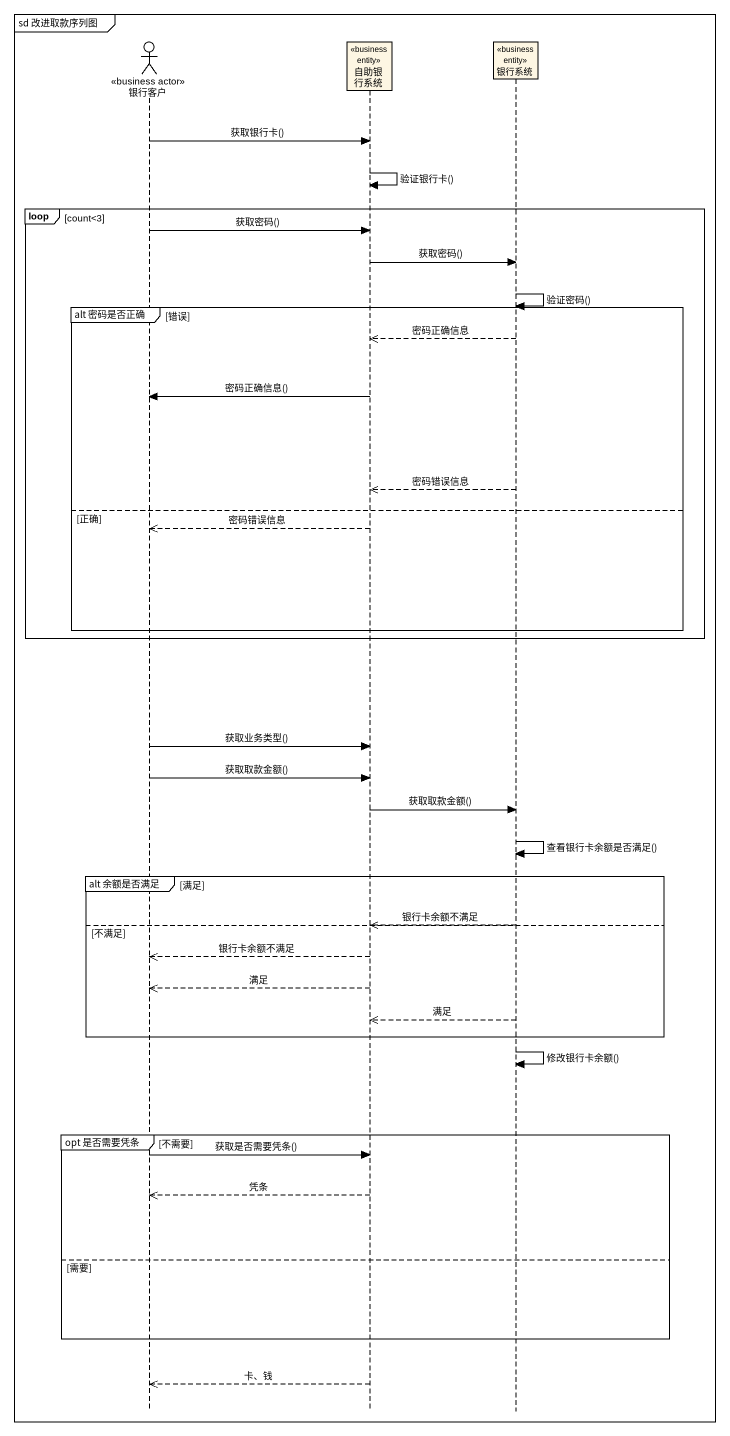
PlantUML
@startuml
mainframe sd 改进取款序列图
hide footbox
actor 银行客户 <<business actor>>
participant 自助银行系统 <<business entity>>
participant 银行系统 <<business entity>>

银行客户 -> 自助银行系统 : 获取银行卡()
自助银行系统 -> 自助银行系统 : 验证银行卡()
loop count<3
  银行客户 -> 自助银行系统 : 获取密码()
  自助银行系统 -> 银行系统 : 获取密码()
  银行系统 -> 银行系统 : 验证密码()
  group alt 密码是否正确 [错误]
    银行系统 -->> 自助银行系统 : 密码正确信息
    自助银行系统 -> 银行客户 : 密码正确信息()
    银行系统 -->> 自助银行系统 : 密码错误信息
  else 正确
    自助银行系统 -->> 银行客户 : 密码错误信息
  end
end
银行客户 -> 自助银行系统 : 获取业务类型()
银行客户 -> 自助银行系统 : 获取取款金额()
自助银行系统 -> 银行系统 : 获取取款金额()
银行系统 -> 银行系统 : 查看银行卡余额是否满足()
group alt 余额是否满足 [满足]
else 不满足
  银行系统 -->> 自助银行系统 : 银行卡余额不满足
  自助银行系统 -->> 银行客户 : 银行卡余额不满足
  自助银行系统 -->> 银行客户 : 满足
  银行系统 -->> 自助银行系统 : 满足
end
银行系统 -> 银行系统 : 修改银行卡余额()
group opt 是否需要凭条 [不需要]
  银行客户 -> 自助银行系统 : 获取是否需要凭条()
  自助银行系统 -->> 银行客户 : 凭条
else 需要
end
自助银行系统 -->> 银行客户 : 卡、钱
@enduml
